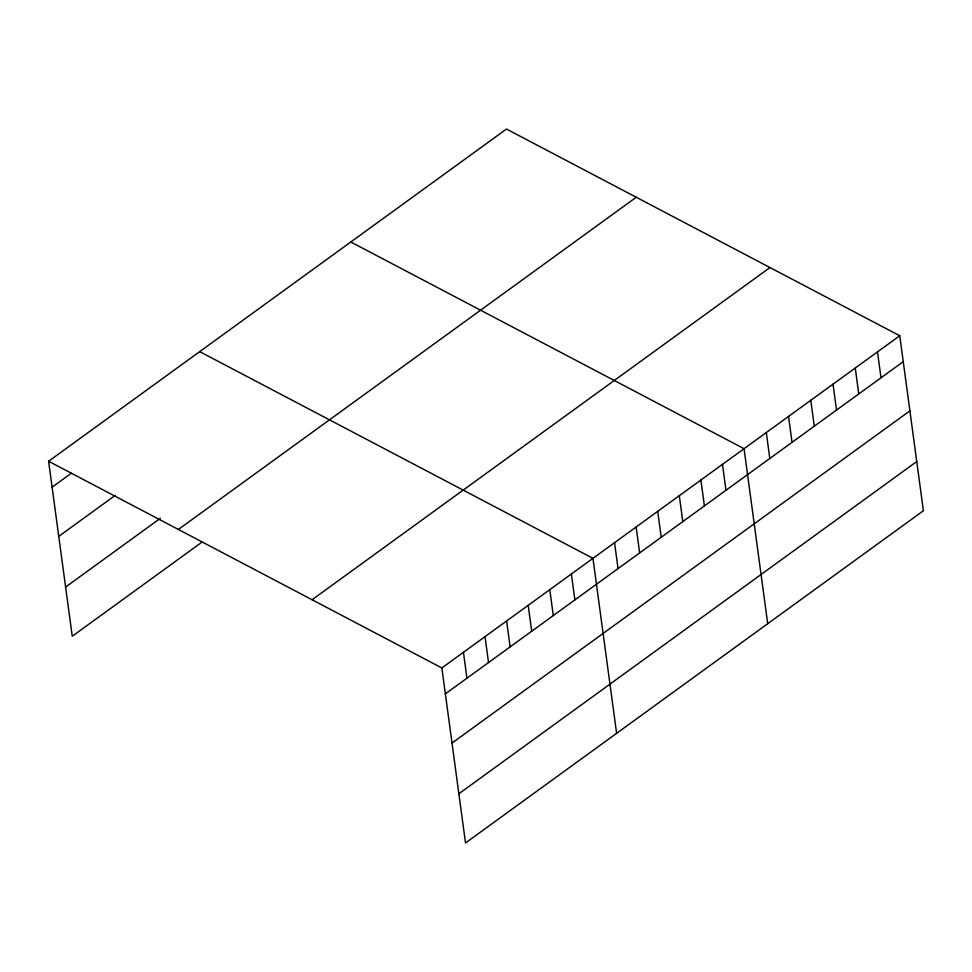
<?xml version="1.0" encoding="UTF-8"?>
<svg xmlns="http://www.w3.org/2000/svg" width="972" height="972" viewBox="0 0 972 972"><rect width="100%" height="100%" fill="white"/><g stroke="black" fill="none" stroke-linecap="round" stroke-linejoin="round"><path stroke-width="1.46" d="M48.6 461.25L506.485 129.045L899.744 335.753L923.4 510.75L465.515 842.955L441.859 667.958L48.6 461.25L72.256 636.247L201.775 542.279M52.099 487.166L71.296 473.243M58.757 536.362L115.121 495.465M65.61 587.052L160.344 518.319M178.374 529.461L636.259 197.255M312.085 599.736L769.97 267.543M441.859 667.958L899.744 335.753M445.358 693.874L903.243 361.669M452.016 743.07L909.889 410.864M458.869 793.76L916.754 461.554M350.807 241.992L744.054 448.7L767.722 623.708M199.697 351.621L592.956 558.329L616.613 733.325M877.497 351.888L881.009 377.804M855.263 368.024L858.762 393.939M833.016 384.159L836.528 410.075M810.782 400.294L814.281 426.21M788.535 416.429L792.046 442.345M766.301 432.564L769.8 458.48M722.475 464.361L725.975 490.277M700.885 480.022L704.396 505.938M679.307 495.684L682.806 521.6M657.716 511.345L661.215 537.261M636.125 527.006L639.637 552.922M614.547 542.668L618.046 568.584M571.366 573.99L574.877 599.906M549.788 589.652L553.287 615.568M528.197 605.313L531.708 631.229M506.619 620.974L510.118 646.89M485.028 636.636L488.527 662.552M463.437 652.297L466.949 678.213"/></g></svg>
